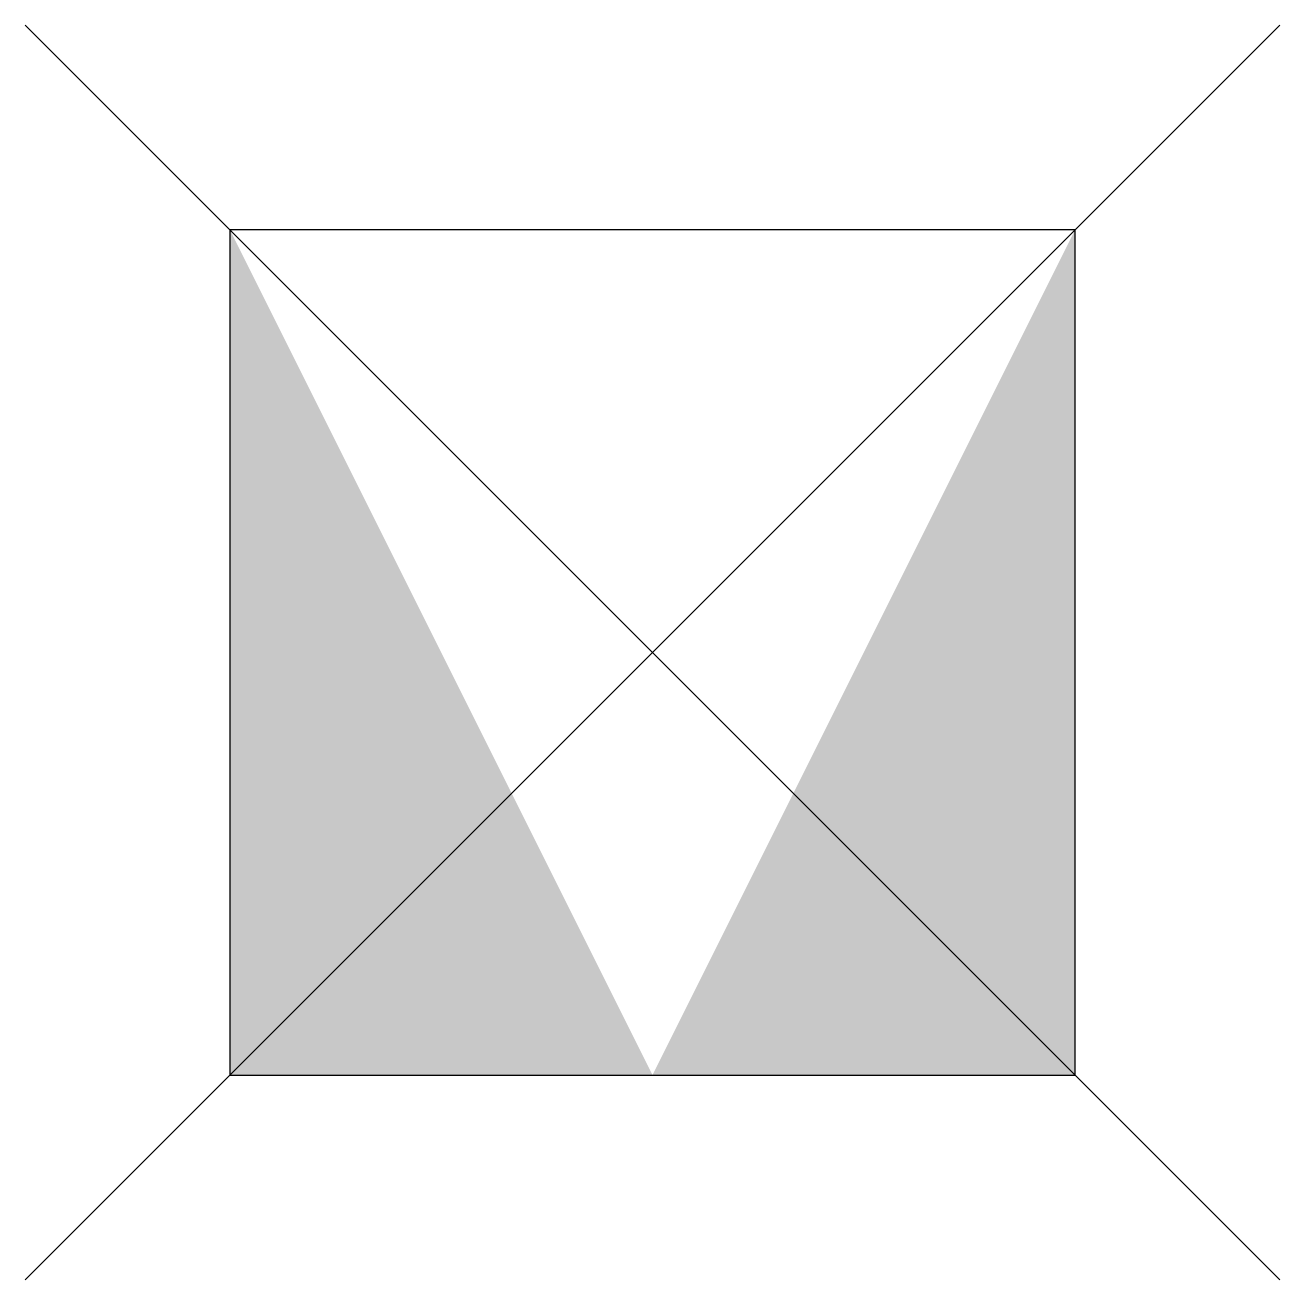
# Model space of a CAD drawing. Header units: metres. Extents: x -0.371 to 0.371, y -0.621 to 0.121.
import ezdxf

# ---------------------------------------------------------------- set-up
doc = ezdxf.new("R2010")
doc.units = ezdxf.units.M

msp = doc.modelspace()

# ---------------------------------------------------------------- hatches: boundary and pattern name
h = msp.add_hatch(color=253)
h.paths.add_polyline_path([(-0.25, -0.5), (-0.25, 0), (0, -0.5)])
h.paths.add_polyline_path([(0, -0.5), (0.25, 0), (0.25, -0.5)])

# ---------------------------------------------------------------- linework, layer by layer
at = {"flags": 128}
for points in [[(0.37123, 0.12123), (-0.37123, -0.62123)], [(0.37123, -0.62123), (-0.37123, 0.12123)]]:
    msp.add_lwpolyline(points, dxfattribs=at)
msp.add_3dface([(-0.25, -0.5), (0.25, -0.5), (0.25, 0), (-0.25, 0)])

doc.saveas('drawing.dxf')
